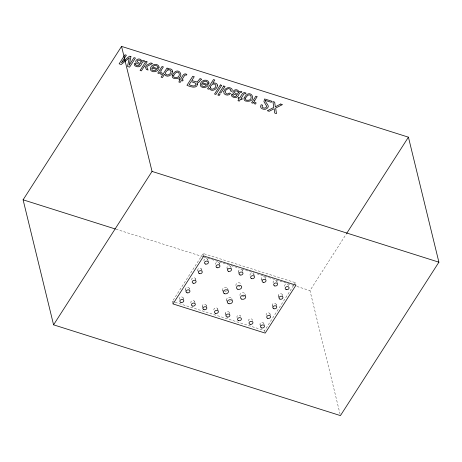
<?xml version="1.0" encoding="UTF-8"?>
<svg xmlns="http://www.w3.org/2000/svg" width="462" height="462" viewBox="0 0 462 462"><rect width="100%" height="100%" fill="white"/><g stroke="black" fill="none" stroke-linecap="round" stroke-linejoin="round"><path stroke-width="0.35" stroke-dasharray="2.31 1.73" d="M173.007 303.927L172.401 301.426L203.165 253.488L295.357 282.663L295.969 285.164M264.899 331.849L264.593 330.596L293.803 285.089M294.19 284.482L295.357 282.663M340.101 414.206L309.962 290.581L346.159 234.188M115.968 229.198L203.338 256.843M204.025 257.063L239.108 268.162M241.857 269.034L254.244 272.95M256.993 273.822L294.144 285.58M296.893 286.446L309.962 290.581M172.401 301.426L174.463 302.079M175.15 302.298L264.593 330.596M282.294 294.744L282.75 296.621M276.871 281.358L277.483 283.859M278.442 295.692L278.898 297.568M276.091 304.175L276.547 306.052M272.337 305.434L272.794 307.311M265.344 277.708L265.806 279.585M261.596 278.967L262.052 280.844M269.935 313.762L270.241 315.015M253.823 274.064L254.279 275.941M263.785 323.348L264.241 325.225M260.031 324.613L260.493 326.49M242.296 270.414L242.602 271.668M245.079 294.103L245.536 295.969M238.548 271.673L239.004 273.55M230.775 266.77L231.381 269.271M227.021 268.029L227.483 269.906M231.837 298.637L232.299 300.514M227.737 288.467L228.193 290.344M219.248 263.121L219.704 264.997M226.686 299.832L227.298 302.333M229.262 312.578L229.724 314.455M222.736 290.148L223.192 292.024M225.404 313.502L225.866 315.379M207.727 259.477L208.333 261.977M217.683 308.766L218.145 310.643M203.165 253.488L203.777 255.994M201.571 269.063L202.027 270.94M197.823 270.322L198.279 272.199M206.162 305.116L206.774 307.623M202.414 306.375L202.87 308.252M195.42 278.65L195.876 280.526M194.635 301.472L195.097 303.349M189.264 288.236L189.57 289.489M185.516 289.495L185.972 291.372M183.114 297.823L183.57 299.699M278.881 296.361A1.981 1.507 -13.7 0 1 279.758 293.832A1.981 1.507 -13.7 0 1 282.322 295.143M227.558 268.647A1.981 1.507 -13.7 0 1 228.326 265.997A1.981 1.507 -13.7 0 1 230.809 267.556M191.101 303.072A1.981 1.507 -13.7 0 1 192.192 300.698A1.981 1.507 -13.7 0 1 194.721 301.853M185.724 289.841A1.981 1.507 -13.7 0 1 186.821 287.462A1.981 1.507 -13.7 0 1 189.351 288.623M179.574 299.428A1.981 1.507 -13.7 0 1 180.919 296.979A1.981 1.507 -13.7 0 1 183.148 298.608M191.666 279.908A1.981 1.507 -13.7 0 1 193.48 277.76A1.981 1.507 -13.7 0 1 195.455 279.435M244.271 296.119A2.645 2.01 -13.7 0 1 242.383 296.823M239.969 295.455A2.645 2.01 -13.7 0 1 242.319 292.769A2.645 2.01 -13.7 0 1 245.131 294.629M226.888 300.317A2.645 2.01 -13.7 0 1 228.829 297.274A2.645 2.01 -13.7 0 1 231.866 299.162M230.353 300.976A2.645 2.01 -13.7 0 1 229.019 301.282M250.069 275.323A1.981 1.507 -13.7 0 1 251.882 273.175A1.981 1.507 -13.7 0 1 253.857 274.85M238.762 272.02A1.981 1.507 -13.7 0 1 240.356 269.525A1.981 1.507 -13.7 0 1 242.152 271.592M198.031 270.663A1.981 1.507 -13.7 0 1 199.376 268.22A1.981 1.507 -13.7 0 1 201.605 269.848M272.551 305.78A1.981 1.507 -13.7 0 1 273.891 303.332A1.981 1.507 -13.7 0 1 276.12 304.96M204.187 261.076A1.981 1.507 -13.7 0 1 205.532 258.633A1.981 1.507 -13.7 0 1 207.756 260.262M202.622 306.722A1.981 1.507 -13.7 0 1 203.967 304.273A1.981 1.507 -13.7 0 1 206.196 305.902M248.51 320.963A1.981 1.507 -13.7 0 1 250.317 318.815A1.981 1.507 -13.7 0 1 252.292 320.489M213.935 310.025A1.981 1.507 -13.7 0 1 215.748 307.877A1.981 1.507 -13.7 0 1 217.718 309.552M239.842 286.463A2.645 2.01 -13.7 0 1 238.542 286.885M235.984 285.666A2.645 2.01 -13.7 0 1 238.103 282.877A2.645 2.01 -13.7 0 1 241.106 284.557M284.644 286.261A1.981 1.507 -13.7 0 1 286.457 284.113A1.981 1.507 -13.7 0 1 288.427 285.787M223.019 290.604A2.645 2.01 -13.7 0 1 224.809 287.341A2.645 2.01 -13.7 0 1 227.778 289.518M226.617 290.898A2.645 2.01 -13.7 0 1 224.642 291.349M262.133 279.585A1.981 1.507 -13.7 0 1 262.901 276.934A1.981 1.507 -13.7 0 1 265.379 278.494M273.331 282.958A1.981 1.507 -13.7 0 1 274.93 280.469A1.981 1.507 -13.7 0 1 276.726 282.53M215.5 264.385A1.981 1.507 -13.7 0 1 217.307 262.231A1.981 1.507 -13.7 0 1 219.283 263.906M237.237 317.706A1.981 1.507 -13.7 0 1 238.715 315.182A1.981 1.507 -13.7 0 1 240.621 317.18M260.568 325.231A1.981 1.507 -13.7 0 1 261.336 322.58A1.981 1.507 -13.7 0 1 263.814 324.139M266.395 315.367A1.981 1.507 -13.7 0 1 267.741 312.918A1.981 1.507 -13.7 0 1 269.97 314.547M225.837 314.177A1.981 1.507 -13.7 0 1 226.738 311.648A1.981 1.507 -13.7 0 1 229.285 312.976"/><path stroke-width="0.69" d="M23.1 199.815L121.558 46.396L408.425 137.168L438.9 262.185L340.442 415.604L53.575 324.832L23.1 199.815L115.281 228.979M53.575 324.832L152.038 171.419L121.558 46.396M346.546 233.581L408.425 137.168M152.038 171.419L438.9 262.185M135.649 64.212C135.666 65.968 139.172 66.401 139.588 64.599L139.495 64.305C131.046 62.89 139.108 55.267 141.921 61.18L142.544 60.643L143.809 60.551L144.658 60.955L144.127 61.775C141.586 60.84 141.736 66.043 139.362 66.632C137.422 67.325 132.935 65.997 134.575 63.329L135.822 63.727L135.649 64.212M232.848 94.964C232.86 96.725 236.365 97.159 236.781 95.351L236.688 95.062C228.24 93.642 236.307 86.019 239.114 91.938L239.738 91.401L241.002 91.309L241.851 91.713L241.326 92.533C238.779 91.591 238.929 96.801 236.561 97.384C234.621 98.077 230.128 96.754 231.768 94.086L233.015 94.479L232.848 94.964M210.343 87.364C210.684 91.06 216.072 88.531 215.916 85.666C215.315 82.224 210.314 84.621 210.343 87.364M217.417 85.106C217.925 89.114 211.203 92.758 209.402 88.346L208.836 89.224L207.536 88.808L213.456 79.591L214.79 80.013L212.624 83.391C214.276 82.519 217.013 83.027 217.417 85.106M171.102 71.154C171.448 74.012 166.563 76.94 165.425 73.464C165.361 70.802 169.831 68.081 171.102 71.154M159.095 67.082L158.916 68.001L157.606 67.585C158.016 64.784 153.453 64.824 152.639 67.071L158.466 68.913C157.271 73.158 148.781 72.592 150.635 67.625C151.686 63.999 158.287 62.849 159.095 67.082M208.957 82.86L208.784 83.778L207.467 83.362C207.877 80.561 203.32 80.602 202.5 82.848L208.333 84.69C207.138 88.935 198.648 88.369 200.502 83.403C201.553 79.776 208.148 78.627 208.957 82.86M265.425 100.468C265.165 103.263 270.72 105.752 267.134 108.391C264.714 110.759 258.477 108.391 261.203 104.735L262.56 105.169C260.279 108.148 266.349 109.436 266.759 106.312L263.935 101.623L264.605 98.949L271.904 101.259L271.229 102.304L265.425 100.468M141.118 61.787L140.257 63.652L137.763 62.226L137.185 61.406C137.56 59.35 140.794 60.037 141.118 61.787M238.317 92.539L237.451 94.404L234.956 92.978L234.378 92.163C234.76 90.107 237.988 90.789 238.317 92.539M197.626 84.119C196.795 89.345 189.859 86.527 186.96 85.297L192.787 76.218L194.265 76.686L191.765 80.579L196.564 81.895L197.794 81.341L200.034 78.517L201.715 79.291C199.734 79.897 199.497 83.177 197.031 82.929L197.626 84.119M172.245 75.329L172.262 76.727A3.765 2.864 -13.7 0 0 173.591 78.263C186.931 80.867 178.95 63.138 172.245 75.329M244.086 98.06L244.103 99.463A3.765 2.864 -13.7 0 0 245.432 100.993C258.778 103.598 250.791 85.874 244.086 98.06M223.793 91.655C223.059 95.328 228.909 96.281 230.526 93.445L229.227 93.035C225.808 96.402 223.487 90.35 227.547 88.952A1.883 1.432 -13.7 0 1 229.037 88.658L230.619 89.616L230.544 90.985L231.843 91.395L232.184 90.136A3.13 2.379 -13.7 0 0 231.658 88.704C229.008 86.18 224.492 88.329 223.793 91.655M173.799 75.266L173.666 76.259A2.085 1.588 -13.7 0 0 174.405 77.368C182.819 79.233 178.881 66.476 173.799 75.266M245.64 97.996L245.507 98.989A2.085 1.588 -13.7 0 0 246.246 100.104C254.66 101.969 250.722 89.212 245.64 97.996M172.563 71.483C172.574 75.312 166.366 78.326 164.53 74.272L162.416 77.564L161.117 77.154L166.961 68.053L168.197 68.44L167.654 69.288C169.444 68.168 172.719 69.011 172.563 71.483M130.931 56.647L129.129 65.286L134.009 57.623L135.412 58.068L129.591 67.14L127.5 66.476L129.308 57.825L121.252 64.501L119.138 63.831L124.959 54.759L126.374 55.209L121.425 62.849L129.47 56.185L130.931 56.647M196.09 84.182C195.247 87.474 191.054 85.418 189.12 84.708L191.106 81.607L195.397 83.068L196.09 84.182M152.108 67.966L151.796 68.798C151.692 71.344 155.584 71.264 156.526 69.364L152.108 67.966M201.975 83.743L201.657 84.581C201.559 87.127 205.446 87.041 206.393 85.141L201.975 83.743M160.932 70.721L160.828 72.47L162.341 73.273L161.585 74.451L160.464 73.989L159.8 72.367L159.067 73.51L157.796 73.106L162.041 66.493L163.375 66.915L160.932 70.721M254.753 100.404L254.643 102.154L256.156 102.962L255.405 104.135L254.285 103.673L253.615 102.056L252.881 103.193L251.611 102.795L255.856 96.177L257.195 96.604L254.753 100.404M145.911 61.388L140.09 70.461L141.372 70.871L144.756 65.598L146.385 69.496L148.088 70.039L146.633 66.597L152.506 63.473L150.797 62.936L146.177 65.489L145.605 64.282L147.199 61.798L145.911 61.388M179.51 78.886L178.927 79.793L180.001 80.134L178.817 81.982L180.168 82.409L181.352 80.561L182.623 80.965L183.206 80.059L181.936 79.655L184.708 75.335L185.285 74.965L186.307 75.225L186.867 74.347C183.57 72.078 181.999 77.345 180.584 79.227L179.51 78.886M220.362 84.944L214.535 94.023L215.875 94.444L221.696 85.372L220.362 84.944M218.688 93.815L217.879 95.08L219.236 95.507L220.045 94.248L218.688 93.815M223.7 86.001L219.473 92.591L220.836 93.018L225.063 86.434L223.7 86.001M238.669 97.603L238.086 98.516L239.16 98.856L237.976 100.699L239.328 101.126L240.511 99.284L241.782 99.682L242.365 98.776L241.095 98.371L243.867 94.057L244.444 93.682L245.466 93.948L246.027 93.07C242.729 90.8 241.158 96.067 239.743 97.944L238.669 97.603M203.777 255.994L173.007 303.927L265.205 333.102L295.969 285.164L203.777 255.994M280.642 104.019L275.306 106.82L274.682 102.137L272.898 101.571L273.816 107.455L267.319 110.724L269.167 111.307L274.18 108.714L274.717 113.063L276.472 113.617L275.652 108.039L282.473 104.603L280.642 104.019M205.538 264.045A1.981 1.507 -13.7 0 0 208.42 262.364A1.981 1.507 -13.7 0 0 205.423 261.417A1.981 1.507 -13.7 0 0 205.538 264.045M286.209 289.576A1.981 1.507 -13.7 0 0 289.091 287.89A1.981 1.507 -13.7 0 0 286.094 286.942A1.981 1.507 -13.7 0 0 286.209 289.576M279.874 299.093A1.981 1.507 -13.7 0 0 282.929 297.644A1.981 1.507 -13.7 0 0 280.128 296.431A1.981 1.507 -13.7 0 0 279.874 299.093M180.925 302.396A1.981 1.507 -13.7 0 0 183.807 300.71A1.981 1.507 -13.7 0 0 180.809 299.763A1.981 1.507 -13.7 0 0 180.925 302.396M228.586 271.338A1.981 1.507 -13.7 0 0 231.468 269.658A1.981 1.507 -13.7 0 0 228.471 268.711A1.981 1.507 -13.7 0 0 228.586 271.338M192.446 306.04A1.981 1.507 -13.7 0 0 195.328 304.36A1.981 1.507 -13.7 0 0 192.336 303.413A1.981 1.507 -13.7 0 0 192.446 306.04M187.075 292.81A1.981 1.507 -13.7 0 0 189.957 291.124A1.981 1.507 -13.7 0 0 186.966 290.176A1.981 1.507 -13.7 0 0 187.075 292.81M193.232 283.223A1.981 1.507 -13.7 0 0 196.113 281.537A1.981 1.507 -13.7 0 0 193.116 280.59A1.981 1.507 -13.7 0 0 193.232 283.223M228.967 303.736A2.645 2.01 -13.7 0 0 232.45 301.137A2.645 2.01 -13.7 0 0 228.205 300.335A2.645 2.01 -13.7 0 0 228.967 303.736M241.707 299.116A2.645 2.01 -13.7 0 0 245.738 297.118A2.645 2.01 -13.7 0 0 241.944 295.576A2.645 2.01 -13.7 0 0 241.707 299.116M240.107 274.988A1.981 1.507 -13.7 0 0 242.989 273.302A1.981 1.507 -13.7 0 0 239.997 272.355A1.981 1.507 -13.7 0 0 240.107 274.988M251.634 278.632A1.981 1.507 -13.7 0 0 254.516 276.952A1.981 1.507 -13.7 0 0 251.519 276.005A1.981 1.507 -13.7 0 0 251.634 278.632M250.069 324.278A1.981 1.507 -13.7 0 0 252.951 322.591A1.981 1.507 -13.7 0 0 249.959 321.644A1.981 1.507 -13.7 0 0 250.069 324.278M215.5 313.334A1.981 1.507 -13.7 0 0 218.382 311.654A1.981 1.507 -13.7 0 0 215.384 310.707A1.981 1.507 -13.7 0 0 215.5 313.334M237.838 289.264A2.645 2.01 -13.7 0 0 241.718 287.058A2.645 2.01 -13.7 0 0 237.757 285.747A2.645 2.01 -13.7 0 0 237.838 289.264M224.613 293.728A2.645 2.01 -13.7 0 0 228.459 291.482A2.645 2.01 -13.7 0 0 224.463 290.223A2.645 2.01 -13.7 0 0 224.613 293.728M273.902 308.749A1.981 1.507 -13.7 0 0 276.784 307.063A1.981 1.507 -13.7 0 0 273.787 306.115A1.981 1.507 -13.7 0 0 273.902 308.749M238.617 320.651A1.981 1.507 -13.7 0 0 241.424 318.884A1.981 1.507 -13.7 0 0 238.369 318.035A1.981 1.507 -13.7 0 0 238.617 320.651M217.059 267.694A1.981 1.507 -13.7 0 0 219.941 266.008A1.981 1.507 -13.7 0 0 216.949 265.061A1.981 1.507 -13.7 0 0 217.059 267.694M261.596 327.922A1.981 1.507 -13.7 0 0 264.478 326.236A1.981 1.507 -13.7 0 0 261.48 325.288A1.981 1.507 -13.7 0 0 261.596 327.922M227.281 317.048A1.981 1.507 -13.7 0 0 229.874 315.084A1.981 1.507 -13.7 0 0 226.68 314.507A1.981 1.507 -13.7 0 0 227.281 317.048M203.973 309.69A1.981 1.507 -13.7 0 0 206.855 308.004A1.981 1.507 -13.7 0 0 203.863 307.057A1.981 1.507 -13.7 0 0 203.973 309.69M199.382 273.631A1.981 1.507 -13.7 0 0 202.264 271.951A1.981 1.507 -13.7 0 0 199.272 271.003A1.981 1.507 -13.7 0 0 199.382 273.631M263.161 282.282A1.981 1.507 -13.7 0 0 266.037 280.596A1.981 1.507 -13.7 0 0 263.045 279.649A1.981 1.507 -13.7 0 0 263.161 282.282M274.682 285.926A1.981 1.507 -13.7 0 0 277.564 284.245A1.981 1.507 -13.7 0 0 274.572 283.298A1.981 1.507 -13.7 0 0 274.682 285.926M267.746 318.335A1.981 1.507 -13.7 0 0 270.628 316.649A1.981 1.507 -13.7 0 0 267.637 315.702A1.981 1.507 -13.7 0 0 267.746 318.335"/></g></svg>
